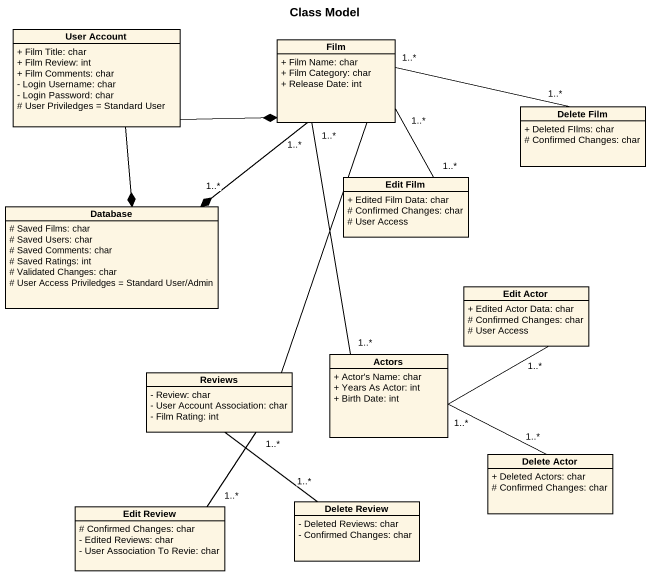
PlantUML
@startuml
title Class Model
hide circle
hide empty members
skinparam classAttributeIconSize 0
class "User Account" as User_Account {
  + Film Title: char
  + Film Review: int
  + Film Comments: char
  - Login Username: char
  - Login Password: char
  # User Priviledges = Standard User
}
class Film {
  + Film Name: char
  + Film Category: char
  + Release Date: int
}
class "Delete Film" as Delete_Film {
  + Deleted FIlms: char
  # Confirmed Changes: char
}
class "Edit Film" as Edit_Film {
  + Edited Film Data: char
  # Confirmed Changes: char
  # User Access
}
class "Database" as Database_ {
  # Saved Films: char
  # Saved Users: char
  # Saved Comments: char
  # Saved Ratings: int
  # Validated Changes: char
  # User Access Priviledges = Standard User/Admin
}
class "Edit Actor" as Edit_Actor {
  + Edited Actor Data: char
  # Confirmed Changes: char
  # User Access
}
class Actors {
  + Actor's Name: char
  + Years As Actor: int
  + Birth Date: int
}
class Reviews {
  - Review: char
  - User Account Association: char
  - Film Rating: int
}
class "Delete Actor" as Delete_Actor {
  + Deleted Actors: char
  # Confirmed Changes: char
}
class "Edit Review" as Edit_Review {
  # Confirmed Changes: char
  - Edited Reviews: char
  - User Association To Revie: char
}
class "Delete Review" as Delete_Review {
  - Deleted Reviews: char
  - Confirmed Changes: char
}
User_Account -right-* Film
User_Account --* Database_
Film "1..*" --* "1..*" Database_
Delete_Film "1..*" -left- "1..*" Film
Edit_Film "1..*" -up- "1..*" Film
Edit_Actor "1..*" -left- Actors
Actors "1..*" -up- "1..*" Film
Actors "1..*" -right- "1..*" Delete_Actor
Reviews -up- Film
Edit_Review "1..*" -up- "1..*" Reviews
Delete_Review "1..*" -up- Reviews
@enduml
